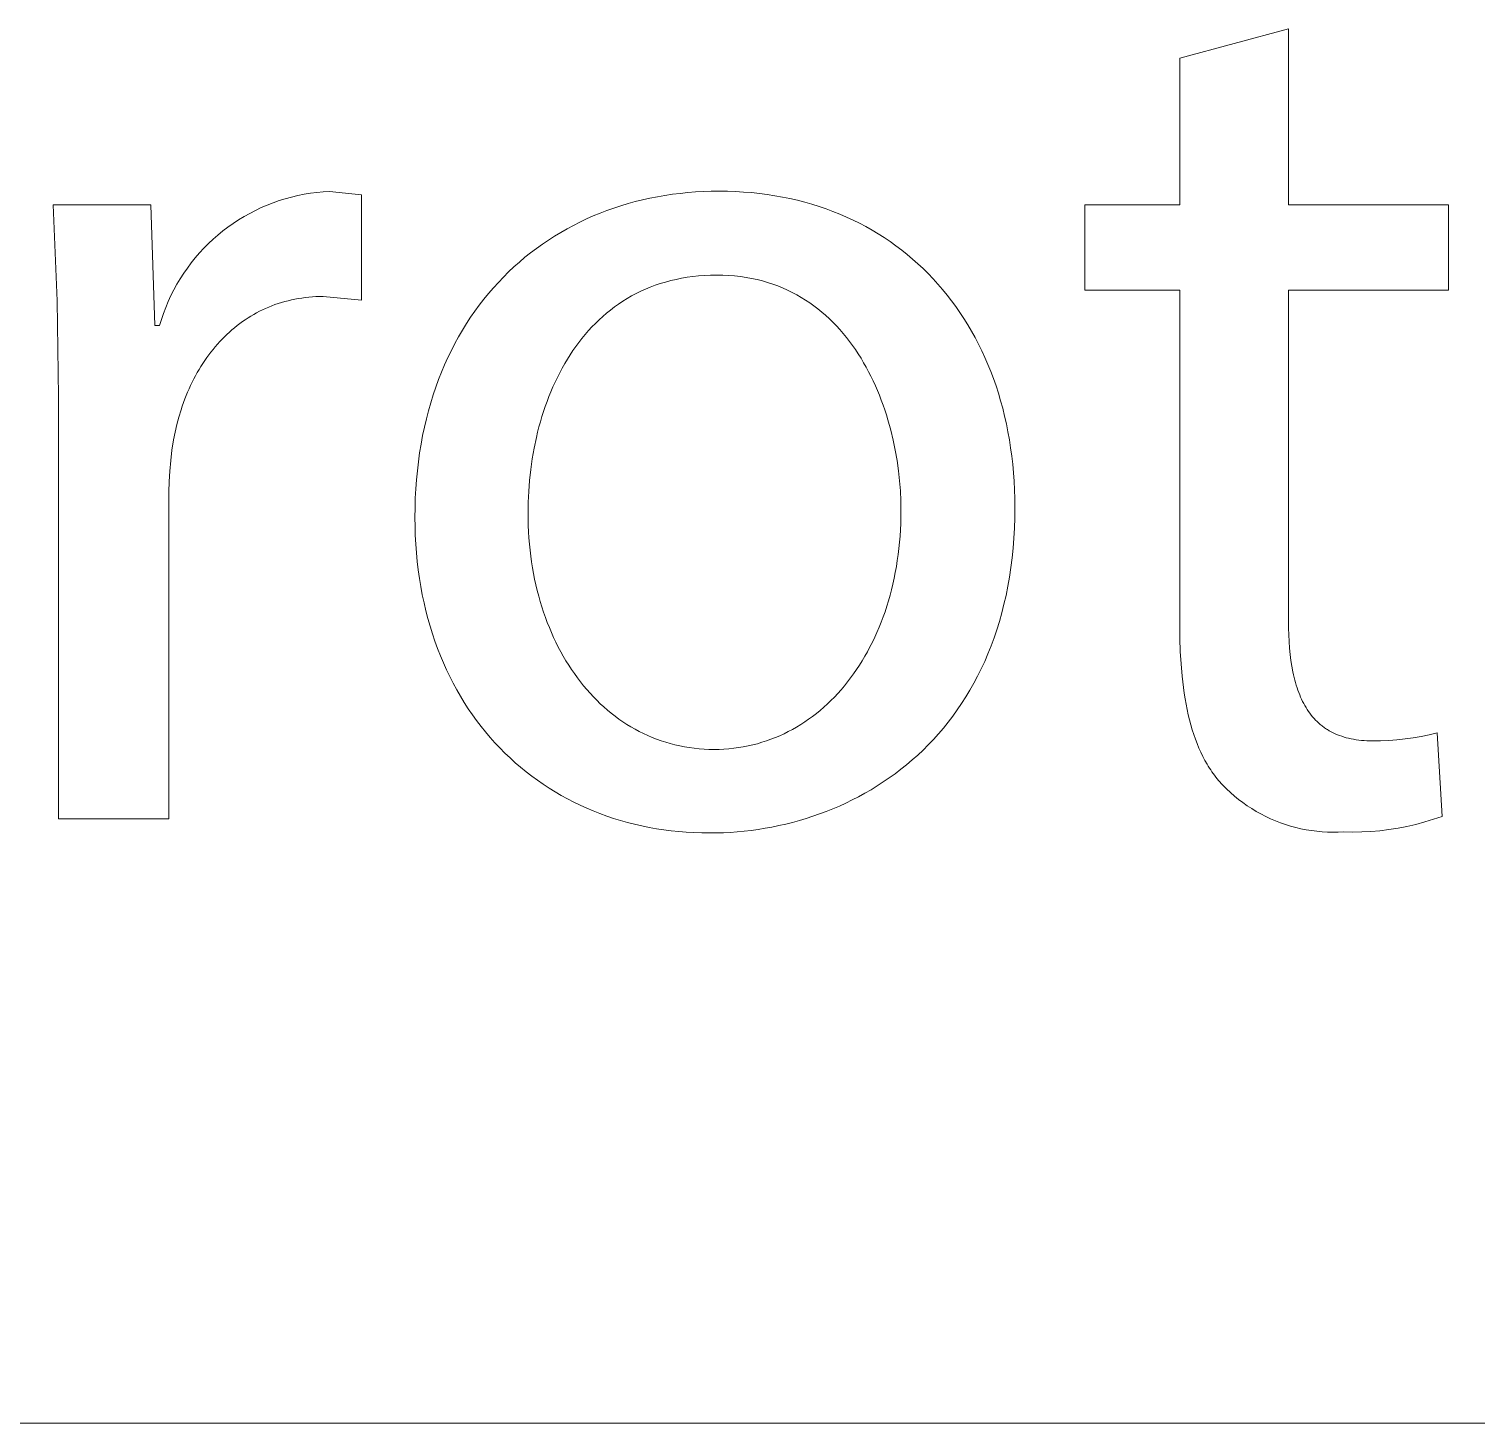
# Model space of a CAD drawing. Header units: millimetres. Extents: x 1287 to 5317, y -239 to 2577.
# Drawn here: x 4680.89 to 4726.92, y -239.12 to -194.78 of the extents above; entities that cross this region are included whole.
import ezdxf

# ---------------------------------------------------------------- set-up
doc = ezdxf.new("R2010")
doc.units = ezdxf.units.MM
doc.header["$MEASUREMENT"] = 0
doc.layers.add('Domyślny', color=7, linetype='Continuous', true_color=0x000000)

msp = doc.modelspace()

# ---------------------------------------------------------------- linework, layer by layer
at = {"layer": 'Domyślny', "color": 18, "lineweight": 15, "true_color": 0x000000}
for p, q in [((4717.492, -195.71), (4720.955, -194.784)), ((4720.955, -194.784), (4720.955, -200.381)), ((4717.492, -200.381), (4717.492, -195.71)), ((4688.653, -200.312), (4688.846, -200.244)), ((4688.846, -200.244), (4689.041, -200.183)), ((4689.041, -200.183), (4689.238, -200.129)), ((4689.238, -200.129), (4689.437, -200.082)), ((4689.437, -200.082), (4689.638, -200.042)), ((4689.638, -200.042), (4689.839, -200.009)), ((4689.839, -200.009), (4690.042, -199.982)), ((4690.042, -199.982), (4690.246, -199.963)), ((4690.246, -199.963), (4690.45, -199.951)), ((4690.45, -199.951), (4691.47, -200.059)), ((4691.47, -200.059), (4691.47, -203.414)), ((4700.174, -200.276), (4700.406, -200.219)), ((4700.406, -200.219), (4700.64, -200.167)), ((4700.64, -200.167), (4700.876, -200.12)), ((4700.876, -200.12), (4701.115, -200.079)), ((4701.115, -200.079), (4701.356, -200.043)), ((4701.356, -200.043), (4701.599, -200.013)), ((4701.599, -200.013), (4701.843, -199.988)), ((4701.843, -199.988), (4702.09, -199.968)), ((4702.09, -199.968), (4702.339, -199.954)), ((4702.339, -199.954), (4702.589, -199.946)), ((4702.589, -199.946), (4702.841, -199.943)), ((4702.841, -199.943), (4703.103, -199.946)), ((4703.103, -199.946), (4703.362, -199.955)), ((4703.362, -199.955), (4703.618, -199.97)), ((4703.618, -199.97), (4703.871, -199.99)), ((4703.871, -199.99), (4704.122, -200.017)), ((4704.122, -200.017), (4704.37, -200.049)), ((4704.37, -200.049), (4704.614, -200.087)), ((4704.614, -200.087), (4704.856, -200.13)), ((4704.856, -200.13), (4705.095, -200.179)), ((4705.095, -200.179), (4705.331, -200.234)), ((4705.331, -200.234), (4705.563, -200.294)), ((4681.785, -203.433), (4681.66, -200.381)), ((4681.66, -200.381), (4684.76, -200.381)), ((4684.76, -200.381), (4684.894, -204.219)), ((4687.73, -200.749), (4687.908, -200.649)), ((4687.908, -200.649), (4688.09, -200.555)), ((4688.09, -200.555), (4688.275, -200.467)), ((4688.275, -200.467), (4688.462, -200.386)), ((4688.462, -200.386), (4688.653, -200.312)), ((4698.837, -200.732), (4699.053, -200.643)), ((4699.053, -200.643), (4699.272, -200.559)), ((4699.272, -200.559), (4699.494, -200.481)), ((4699.494, -200.481), (4699.718, -200.407)), ((4699.718, -200.407), (4699.945, -200.339)), ((4699.945, -200.339), (4700.174, -200.276)), ((4705.563, -200.294), (4705.793, -200.359)), ((4705.793, -200.359), (4706.019, -200.43)), ((4706.019, -200.43), (4706.242, -200.506)), ((4706.242, -200.506), (4706.461, -200.587)), ((4706.461, -200.587), (4706.678, -200.674)), ((4706.678, -200.674), (4706.891, -200.766)), ((4714.473, -203.092), (4714.473, -200.381)), ((4714.473, -200.381), (4717.492, -200.381)), ((4720.955, -200.381), (4726.041, -200.381)), ((4726.041, -200.381), (4726.041, -203.092)), ((4687.055, -201.209), (4687.217, -201.085)), ((4687.217, -201.085), (4687.384, -200.967)), ((4687.384, -200.967), (4687.555, -200.855)), ((4687.555, -200.855), (4687.73, -200.749)), ((4697.801, -201.254), (4698.002, -201.14)), ((4698.002, -201.14), (4698.206, -201.03)), ((4698.206, -201.03), (4698.414, -200.926)), ((4698.414, -200.926), (4698.624, -200.826)), ((4698.624, -200.826), (4698.837, -200.732)), ((4706.891, -200.766), (4707.1, -200.863)), ((4707.1, -200.863), (4707.306, -200.965)), ((4707.306, -200.965), (4707.509, -201.072)), ((4707.509, -201.072), (4707.708, -201.184)), ((4686.45, -201.759), (4686.594, -201.613)), ((4686.594, -201.613), (4686.743, -201.473)), ((4686.743, -201.473), (4686.896, -201.338)), ((4686.896, -201.338), (4687.055, -201.209)), ((4697.03, -201.763), (4697.218, -201.628)), ((4697.218, -201.628), (4697.409, -201.499)), ((4697.409, -201.499), (4697.603, -201.374)), ((4697.603, -201.374), (4697.801, -201.254)), ((4707.708, -201.184), (4707.903, -201.301)), ((4707.903, -201.301), (4708.095, -201.422)), ((4708.095, -201.422), (4708.283, -201.549)), ((4708.283, -201.549), (4708.467, -201.68)), ((4686.049, -202.223), (4686.177, -202.064)), ((4686.177, -202.064), (4686.311, -201.909)), ((4686.311, -201.909), (4686.45, -201.759)), ((4696.488, -202.197), (4696.665, -202.047)), ((4696.665, -202.047), (4696.846, -201.903)), ((4696.846, -201.903), (4697.03, -201.763)), ((4708.467, -201.68), (4708.648, -201.816)), ((4708.648, -201.816), (4708.825, -201.957)), ((4708.825, -201.957), (4708.997, -202.103)), ((4685.81, -202.555), (4685.927, -202.387)), ((4685.927, -202.387), (4686.049, -202.223)), ((4695.98, -202.674), (4696.145, -202.51)), ((4696.145, -202.51), (4696.315, -202.351)), ((4696.315, -202.351), (4696.488, -202.197)), ((4708.997, -202.103), (4709.166, -202.253)), ((4709.166, -202.253), (4709.331, -202.407)), ((4709.331, -202.407), (4709.492, -202.566)), ((4685.497, -203.082), (4685.595, -202.903)), ((4685.595, -202.903), (4685.7, -202.727)), ((4685.7, -202.727), (4685.81, -202.555)), ((4695.661, -203.017), (4695.818, -202.843)), ((4695.818, -202.843), (4695.98, -202.674)), ((4700.652, -202.996), (4700.498, -203.06)), ((4700.809, -202.937), (4700.652, -202.996)), ((4700.97, -202.882), (4700.809, -202.937)), ((4701.134, -202.833), (4700.97, -202.882)), ((4701.301, -202.788), (4701.134, -202.833)), ((4701.471, -202.748), (4701.301, -202.788)), ((4701.645, -202.713), (4701.471, -202.748)), ((4701.823, -202.683), (4701.645, -202.713)), ((4702.003, -202.658), (4701.823, -202.683)), ((4702.187, -202.639), (4702.003, -202.658)), ((4702.375, -202.625), (4702.187, -202.639)), ((4702.566, -202.617), (4702.375, -202.625)), ((4702.761, -202.614), (4702.566, -202.617)), ((4702.956, -202.617), (4702.761, -202.614)), ((4703.147, -202.626), (4702.956, -202.617)), ((4703.335, -202.641), (4703.147, -202.626)), ((4703.519, -202.662), (4703.335, -202.641)), ((4703.699, -202.688), (4703.519, -202.662)), ((4703.876, -202.72), (4703.699, -202.688)), ((4704.049, -202.757), (4703.876, -202.72)), ((4704.219, -202.8), (4704.049, -202.757)), ((4704.385, -202.848), (4704.219, -202.8)), ((4704.547, -202.901), (4704.385, -202.848)), ((4704.706, -202.959), (4704.547, -202.901)), ((4704.862, -203.022), (4704.706, -202.959)), ((4709.492, -202.566), (4709.649, -202.73)), ((4709.649, -202.73), (4709.802, -202.897)), ((4709.802, -202.897), (4709.95, -203.069)), ((4681.821, -206.487), (4681.785, -203.433)), ((4685.239, -203.638), (4685.319, -203.45)), ((4685.319, -203.45), (4685.404, -203.264)), ((4685.404, -203.264), (4685.497, -203.082)), ((4689.023, -203.455), (4688.918, -203.485)), ((4689.128, -203.427), (4689.023, -203.455)), ((4689.235, -203.402), (4689.128, -203.427)), ((4689.343, -203.379), (4689.235, -203.402)), ((4689.452, -203.359), (4689.343, -203.379)), ((4689.563, -203.342), (4689.452, -203.359)), ((4689.674, -203.327), (4689.563, -203.342)), ((4689.787, -203.315), (4689.674, -203.327)), ((4689.901, -203.305), (4689.787, -203.315)), ((4690.016, -203.298), (4689.901, -203.305)), ((4690.132, -203.294), (4690.016, -203.298)), ((4690.249, -203.293), (4690.132, -203.294)), ((4691.47, -203.414), (4690.249, -203.293)), ((4695.213, -203.566), (4695.358, -203.378)), ((4695.358, -203.378), (4695.507, -203.195)), ((4695.507, -203.195), (4695.661, -203.017)), ((4699.779, -203.444), (4699.645, -203.533)), ((4699.916, -203.359), (4699.779, -203.444)), ((4700.057, -203.277), (4699.916, -203.359)), ((4700.201, -203.201), (4700.057, -203.277)), ((4700.348, -203.128), (4700.201, -203.201)), ((4700.498, -203.06), (4700.348, -203.128)), ((4705.014, -203.09), (4704.862, -203.022)), ((4705.162, -203.162), (4705.014, -203.09)), ((4705.308, -203.239), (4705.162, -203.162)), ((4705.449, -203.32), (4705.308, -203.239)), ((4705.588, -203.405), (4705.449, -203.32)), ((4705.722, -203.495), (4705.588, -203.405)), ((4709.95, -203.069), (4710.094, -203.246)), ((4710.094, -203.246), (4710.234, -203.426)), ((4710.234, -203.426), (4710.37, -203.611)), ((4717.492, -203.092), (4714.473, -203.092)), ((4717.492, -213.748), (4717.492, -203.092)), ((4726.041, -203.092), (4720.955, -203.092)), ((4720.955, -203.092), (4720.955, -213.613)), ((4685.101, -204.023), (4685.167, -203.83)), ((4685.167, -203.83), (4685.239, -203.638)), ((4687.945, -203.918), (4687.855, -203.974)), ((4688.036, -203.865), (4687.945, -203.918)), ((4688.129, -203.813), (4688.036, -203.865)), ((4688.223, -203.764), (4688.129, -203.813)), ((4688.319, -203.717), (4688.223, -203.764)), ((4688.415, -203.673), (4688.319, -203.717)), ((4688.513, -203.63), (4688.415, -203.673)), ((4688.613, -203.59), (4688.513, -203.63)), ((4688.713, -203.553), (4688.613, -203.59)), ((4688.815, -203.518), (4688.713, -203.553)), ((4688.918, -203.485), (4688.815, -203.518)), ((4694.936, -203.955), (4695.072, -203.758)), ((4695.072, -203.758), (4695.213, -203.566)), ((4699.141, -203.928), (4699.022, -204.036)), ((4699.262, -203.824), (4699.141, -203.928)), ((4699.386, -203.723), (4699.262, -203.824)), ((4699.514, -203.626), (4699.386, -203.723)), ((4699.645, -203.533), (4699.514, -203.626)), ((4705.854, -203.588), (4705.722, -203.495)), ((4705.982, -203.686), (4705.854, -203.588)), ((4706.107, -203.787), (4705.982, -203.686)), ((4706.229, -203.892), (4706.107, -203.787)), ((4706.347, -204.001), (4706.229, -203.892)), ((4710.37, -203.611), (4710.502, -203.8)), ((4710.502, -203.8), (4710.629, -203.993)), ((4684.894, -204.219), (4685.042, -204.219)), ((4685.042, -204.219), (4685.101, -204.023)), ((4687.343, -204.355), (4687.263, -204.426)), ((4687.425, -204.286), (4687.343, -204.355)), ((4687.508, -204.22), (4687.425, -204.286)), ((4687.592, -204.155), (4687.508, -204.22)), ((4687.678, -204.093), (4687.592, -204.155)), ((4687.766, -204.032), (4687.678, -204.093)), ((4687.855, -203.974), (4687.766, -204.032)), ((4694.554, -204.574), (4694.677, -204.363)), ((4694.677, -204.363), (4694.804, -204.157)), ((4694.804, -204.157), (4694.936, -203.955)), ((4698.687, -204.379), (4698.582, -204.5)), ((4698.796, -204.261), (4698.687, -204.379)), ((4698.908, -204.147), (4698.796, -204.261)), ((4699.022, -204.036), (4698.908, -204.147)), ((4706.462, -204.113), (4706.347, -204.001)), ((4706.574, -204.228), (4706.462, -204.113)), ((4706.683, -204.347), (4706.574, -204.228)), ((4706.788, -204.469), (4706.683, -204.347)), ((4710.629, -203.993), (4710.752, -204.19)), ((4710.752, -204.19), (4710.87, -204.391)), ((4686.884, -204.809), (4686.812, -204.891)), ((4686.956, -204.728), (4686.884, -204.809)), ((4687.031, -204.649), (4686.956, -204.728)), ((4687.107, -204.573), (4687.031, -204.649)), ((4687.184, -204.498), (4687.107, -204.573)), ((4687.263, -204.426), (4687.184, -204.498)), ((4694.323, -205.009), (4694.436, -204.789)), ((4694.436, -204.789), (4694.554, -204.574)), ((4698.38, -204.752), (4698.284, -204.882)), ((4698.479, -204.625), (4698.38, -204.752)), ((4698.582, -204.5), (4698.479, -204.625)), ((4706.891, -204.593), (4706.788, -204.469)), ((4706.99, -204.721), (4706.891, -204.593)), ((4707.086, -204.851), (4706.99, -204.721)), ((4710.87, -204.391), (4710.983, -204.596)), ((4710.983, -204.596), (4711.092, -204.805)), ((4711.092, -204.805), (4711.197, -205.017)), ((4686.542, -205.238), (4686.479, -205.33)), ((4686.608, -205.149), (4686.542, -205.238)), ((4686.674, -205.061), (4686.608, -205.149)), ((4686.742, -204.975), (4686.674, -205.061)), ((4686.812, -204.891), (4686.742, -204.975)), ((4694.11, -205.462), (4694.214, -205.233)), ((4694.214, -205.233), (4694.323, -205.009)), ((4698.014, -205.288), (4697.93, -205.429)), ((4698.101, -205.15), (4698.014, -205.288)), ((4698.191, -205.014), (4698.101, -205.15)), ((4698.284, -204.882), (4698.191, -205.014)), ((4707.179, -204.984), (4707.086, -204.851)), ((4707.268, -205.12), (4707.179, -204.984)), ((4707.355, -205.258), (4707.268, -205.12)), ((4707.439, -205.398), (4707.355, -205.258)), ((4711.197, -205.017), (4711.297, -205.234)), ((4711.297, -205.234), (4711.392, -205.454)), ((4686.241, -205.712), (4686.186, -205.812)), ((4686.298, -205.614), (4686.241, -205.712)), ((4686.357, -205.518), (4686.298, -205.614)), ((4686.417, -205.423), (4686.357, -205.518)), ((4686.479, -205.33), (4686.417, -205.423)), ((4693.918, -205.933), (4694.012, -205.696)), ((4694.012, -205.696), (4694.11, -205.462)), ((4697.771, -205.717), (4697.697, -205.865)), ((4697.849, -205.572), (4697.771, -205.717)), ((4697.93, -205.429), (4697.849, -205.572)), ((4707.519, -205.541), (4707.439, -205.398)), ((4707.597, -205.686), (4707.519, -205.541)), ((4707.671, -205.832), (4707.597, -205.686)), ((4711.392, -205.454), (4711.482, -205.678)), ((4711.482, -205.678), (4711.568, -205.905)), ((4685.981, -206.227), (4685.934, -206.334)), ((4686.029, -206.121), (4685.981, -206.227)), ((4686.08, -206.016), (4686.029, -206.121)), ((4686.132, -205.913), (4686.08, -206.016)), ((4686.186, -205.812), (4686.132, -205.913)), ((4693.746, -206.422), (4693.83, -206.175)), ((4693.83, -206.175), (4693.918, -205.933)), ((4697.556, -206.166), (4697.49, -206.32)), ((4697.625, -206.014), (4697.556, -206.166)), ((4697.697, -205.865), (4697.625, -206.014)), ((4707.743, -205.98), (4707.671, -205.832)), ((4707.812, -206.13), (4707.743, -205.98)), ((4707.877, -206.282), (4707.812, -206.13)), ((4711.568, -205.905), (4711.649, -206.136)), ((4711.649, -206.136), (4711.725, -206.37)), ((4681.821, -219.908), (4681.821, -206.487)), ((4685.803, -206.665), (4685.763, -206.778)), ((4685.845, -206.553), (4685.803, -206.665)), ((4685.888, -206.443), (4685.845, -206.553)), ((4685.934, -206.334), (4685.888, -206.443)), ((4693.596, -206.928), (4693.668, -206.673)), ((4693.668, -206.673), (4693.746, -206.422)), ((4697.367, -206.633), (4697.31, -206.792)), ((4697.427, -206.476), (4697.367, -206.633)), ((4697.49, -206.32), (4697.427, -206.476)), ((4707.94, -206.435), (4707.877, -206.282)), ((4708, -206.59), (4707.94, -206.435)), ((4708.057, -206.746), (4708, -206.59)), ((4711.725, -206.37), (4711.796, -206.608)), ((4711.796, -206.608), (4711.862, -206.85)), ((4685.654, -207.126), (4685.59, -207.365)), ((4685.725, -206.893), (4685.654, -207.126)), ((4685.763, -206.778), (4685.725, -206.893)), ((4693.528, -207.187), (4693.596, -206.928)), ((4697.204, -207.115), (4697.156, -207.278)), ((4697.255, -206.953), (4697.204, -207.115)), ((4697.31, -206.792), (4697.255, -206.953)), ((4708.111, -206.903), (4708.057, -206.746)), ((4708.163, -207.061), (4708.111, -206.903)), ((4708.211, -207.22), (4708.163, -207.061)), ((4711.862, -206.85), (4711.923, -207.095)), ((4711.923, -207.095), (4711.978, -207.343)), ((4685.533, -207.608), (4685.484, -207.856)), ((4685.59, -207.365), (4685.533, -207.608)), ((4693.41, -207.719), (4693.466, -207.451)), ((4693.466, -207.451), (4693.528, -207.187)), ((4697.068, -207.609), (4697.028, -207.777)), ((4697.11, -207.443), (4697.068, -207.609)), ((4697.156, -207.278), (4697.11, -207.443)), ((4708.3, -207.54), (4708.211, -207.22)), ((4708.377, -207.862), (4708.3, -207.54)), ((4711.978, -207.343), (4712.029, -207.594)), ((4712.029, -207.594), (4712.075, -207.849)), ((4685.484, -207.856), (4685.436, -208.184)), ((4693.314, -208.267), (4693.359, -207.991)), ((4693.359, -207.991), (4693.41, -207.719)), ((4697.028, -207.777), (4696.957, -208.114)), ((4708.444, -208.185), (4708.377, -207.862)), ((4712.075, -207.849), (4712.115, -208.106)), ((4685.397, -208.514), (4685.368, -208.844)), ((4685.436, -208.184), (4685.397, -208.514)), ((4693.275, -208.548), (4693.314, -208.267)), ((4696.897, -208.455), (4696.848, -208.798)), ((4696.957, -208.114), (4696.897, -208.455)), ((4708.5, -208.509), (4708.444, -208.185)), ((4708.546, -208.833), (4708.5, -208.509)), ((4712.115, -208.106), (4712.151, -208.367)), ((4712.151, -208.367), (4712.18, -208.631)), ((4685.368, -208.844), (4685.348, -209.175)), ((4693.214, -209.121), (4693.242, -208.833)), ((4693.242, -208.833), (4693.275, -208.548)), ((4696.848, -208.798), (4696.81, -209.143)), ((4708.581, -209.155), (4708.546, -208.833)), ((4712.18, -208.631), (4712.205, -208.898)), ((4712.205, -208.898), (4712.224, -209.168)), ((4685.348, -209.175), (4685.337, -209.507)), ((4693.177, -209.711), (4693.193, -209.414)), ((4693.193, -209.414), (4693.214, -209.121)), ((4696.81, -209.143), (4696.783, -209.49)), ((4708.606, -209.474), (4708.581, -209.155)), ((4712.224, -209.168), (4712.238, -209.441)), ((4712.238, -209.441), (4712.246, -209.717)), ((4685.337, -209.507), (4685.337, -219.908)), ((4693.168, -210.012), (4693.177, -209.711)), ((4696.767, -209.837), (4696.762, -210.183)), ((4696.783, -209.49), (4696.767, -209.837)), ((4708.621, -209.791), (4708.606, -209.474)), ((4708.626, -210.102), (4708.621, -209.791)), ((4712.246, -209.717), (4712.249, -209.995)), ((4693.165, -210.317), (4693.168, -210.012)), ((4693.168, -210.605), (4693.165, -210.317)), ((4696.762, -210.183), (4696.764, -210.383)), ((4708.618, -210.512), (4708.624, -210.308)), ((4708.624, -210.308), (4708.626, -210.102)), ((4712.245, -210.33), (4712.235, -210.659)), ((4712.249, -209.995), (4712.245, -210.33)), ((4693.177, -210.889), (4693.168, -210.605)), ((4696.764, -210.383), (4696.769, -210.581)), ((4696.769, -210.581), (4696.778, -210.778)), ((4696.778, -210.778), (4696.79, -210.973)), ((4708.596, -210.913), (4708.609, -210.713)), ((4708.609, -210.713), (4708.618, -210.512)), ((4712.235, -210.659), (4712.217, -210.982)), ((4693.192, -211.17), (4693.177, -210.889)), ((4693.212, -211.447), (4693.192, -211.17)), ((4696.79, -210.973), (4696.806, -211.166)), ((4696.806, -211.166), (4696.826, -211.358)), ((4708.56, -211.307), (4708.58, -211.111)), ((4708.58, -211.111), (4708.596, -210.913)), ((4712.217, -210.982), (4712.192, -211.299)), ((4693.238, -211.721), (4693.212, -211.447)), ((4693.27, -211.991), (4693.238, -211.721)), ((4696.826, -211.358), (4696.848, -211.547)), ((4696.848, -211.547), (4696.875, -211.735)), ((4696.875, -211.735), (4696.904, -211.921)), ((4708.479, -211.882), (4708.509, -211.693)), ((4708.509, -211.693), (4708.536, -211.501)), ((4708.536, -211.501), (4708.56, -211.307)), ((4712.16, -211.61), (4712.121, -211.916)), ((4712.192, -211.299), (4712.16, -211.61)), ((4693.308, -212.258), (4693.27, -211.991)), ((4696.904, -211.921), (4696.937, -212.105)), ((4696.937, -212.105), (4696.973, -212.287)), ((4708.408, -212.255), (4708.445, -212.07)), ((4708.445, -212.07), (4708.479, -211.882)), ((4712.076, -212.216), (4712.025, -212.509)), ((4712.121, -211.916), (4712.076, -212.216)), ((4693.351, -212.521), (4693.308, -212.258)), ((4693.399, -212.78), (4693.351, -212.521)), ((4696.973, -212.287), (4697.012, -212.466)), ((4697.012, -212.466), (4697.055, -212.644)), ((4697.055, -212.644), (4697.101, -212.819)), ((4708.277, -212.797), (4708.324, -212.619)), ((4708.324, -212.619), (4708.368, -212.438)), ((4708.368, -212.438), (4708.408, -212.255)), ((4712.025, -212.509), (4711.967, -212.798)), ((4693.453, -213.036), (4693.399, -212.78)), ((4693.512, -213.288), (4693.453, -213.036)), ((4697.101, -212.819), (4697.149, -212.993)), ((4697.149, -212.993), (4697.201, -213.163)), ((4708.174, -213.146), (4708.227, -212.973)), ((4708.227, -212.973), (4708.277, -212.797)), ((4711.903, -213.08), (4711.832, -213.357)), ((4711.967, -212.798), (4711.903, -213.08)), ((4693.576, -213.536), (4693.512, -213.288)), ((4693.646, -213.78), (4693.576, -213.536)), ((4697.201, -213.163), (4697.256, -213.332)), ((4697.256, -213.332), (4697.315, -213.498)), ((4697.315, -213.498), (4697.376, -213.662)), ((4707.996, -213.652), (4708.058, -213.486)), ((4708.058, -213.486), (4708.118, -213.317)), ((4708.118, -213.317), (4708.174, -213.146)), ((4711.832, -213.357), (4711.756, -213.627)), ((4693.721, -214.021), (4693.646, -213.78)), ((4693.8, -214.257), (4693.721, -214.021)), ((4697.376, -213.662), (4697.44, -213.823)), ((4697.44, -213.823), (4697.507, -213.982)), ((4697.507, -213.982), (4697.577, -214.138)), ((4707.791, -214.133), (4707.862, -213.975)), ((4707.862, -213.975), (4707.93, -213.815)), ((4707.93, -213.815), (4707.996, -213.652)), ((4711.674, -213.893), (4711.586, -214.152)), ((4711.756, -213.627), (4711.674, -213.893)), ((4717.497, -214.171), (4717.492, -213.748)), ((4720.955, -213.613), (4720.957, -213.838)), ((4720.957, -213.838), (4720.963, -214.056)), ((4720.963, -214.056), (4720.974, -214.269)), ((4693.885, -214.49), (4693.8, -214.257)), ((4693.975, -214.719), (4693.885, -214.49)), ((4697.577, -214.138), (4697.649, -214.292)), ((4697.649, -214.292), (4697.725, -214.442)), ((4697.725, -214.442), (4697.803, -214.59)), ((4707.56, -214.59), (4707.64, -214.44)), ((4707.64, -214.44), (4707.717, -214.288)), ((4707.717, -214.288), (4707.791, -214.133)), ((4711.492, -214.406), (4711.393, -214.654)), ((4711.586, -214.152), (4711.492, -214.406)), ((4717.511, -214.582), (4717.497, -214.171)), ((4720.974, -214.269), (4720.989, -214.475)), ((4720.989, -214.475), (4721.008, -214.674)), ((4694.069, -214.944), (4693.975, -214.719)), ((4694.169, -215.164), (4694.069, -214.944)), ((4697.803, -214.59), (4697.884, -214.736)), ((4697.884, -214.736), (4697.968, -214.878)), ((4697.968, -214.878), (4698.055, -215.018)), ((4707.304, -215.02), (4707.392, -214.88)), ((4707.392, -214.88), (4707.477, -214.736)), ((4707.477, -214.736), (4707.56, -214.59)), ((4711.289, -214.897), (4711.179, -215.134)), ((4711.393, -214.654), (4711.289, -214.897)), ((4717.534, -214.979), (4717.511, -214.582)), ((4721.008, -214.674), (4721.032, -214.867)), ((4721.032, -214.867), (4721.061, -215.054)), ((4694.273, -215.381), (4694.169, -215.164)), ((4694.381, -215.594), (4694.273, -215.381)), ((4698.055, -215.018), (4698.144, -215.154)), ((4698.144, -215.154), (4698.236, -215.288)), ((4698.236, -215.288), (4698.331, -215.419)), ((4698.331, -215.419), (4698.428, -215.546)), ((4706.926, -215.551), (4707.024, -215.423)), ((4707.024, -215.423), (4707.12, -215.292)), ((4707.12, -215.292), (4707.213, -215.158)), ((4707.213, -215.158), (4707.304, -215.02)), ((4711.064, -215.366), (4710.944, -215.592)), ((4711.179, -215.134), (4711.064, -215.366)), ((4717.567, -215.363), (4717.534, -214.979)), ((4717.61, -215.733), (4717.567, -215.363)), ((4721.061, -215.054), (4721.095, -215.234)), ((4721.095, -215.234), (4721.114, -215.321)), ((4721.114, -215.321), (4721.133, -215.407)), ((4721.133, -215.407), (4721.155, -215.491)), ((4694.495, -215.802), (4694.381, -215.594)), ((4694.612, -216.006), (4694.495, -215.802)), ((4698.428, -215.546), (4698.527, -215.671)), ((4698.527, -215.671), (4698.629, -215.792)), ((4698.629, -215.792), (4698.734, -215.91)), ((4706.616, -215.916), (4706.722, -215.798)), ((4706.722, -215.798), (4706.825, -215.676)), ((4706.825, -215.676), (4706.926, -215.551)), ((4710.819, -215.812), (4710.69, -216.027)), ((4710.944, -215.592), (4710.819, -215.812)), ((4717.636, -215.913), (4717.61, -215.733)), ((4721.155, -215.491), (4721.177, -215.574)), ((4721.177, -215.574), (4721.201, -215.655)), ((4721.201, -215.655), (4721.226, -215.734)), ((4721.226, -215.734), (4721.252, -215.811)), ((4721.252, -215.811), (4721.28, -215.887)), ((4721.28, -215.887), (4721.309, -215.961)), ((4694.735, -216.206), (4694.612, -216.006)), ((4694.861, -216.402), (4694.735, -216.206)), ((4698.734, -215.91), (4698.841, -216.024)), ((4698.841, -216.024), (4698.95, -216.136)), ((4698.95, -216.136), (4699.062, -216.244)), ((4699.062, -216.244), (4699.176, -216.348)), ((4699.176, -216.348), (4699.292, -216.449)), ((4706.053, -216.456), (4706.171, -216.355)), ((4706.171, -216.355), (4706.285, -216.25)), ((4706.285, -216.25), (4706.398, -216.142)), ((4706.398, -216.142), (4706.508, -216.031)), ((4706.508, -216.031), (4706.616, -215.916)), ((4710.556, -216.236), (4710.417, -216.44)), ((4710.69, -216.027), (4710.556, -216.236)), ((4717.664, -216.089), (4717.636, -215.913)), ((4717.695, -216.262), (4717.664, -216.089)), ((4717.728, -216.431), (4717.695, -216.262)), ((4721.309, -215.961), (4721.339, -216.033)), ((4721.339, -216.033), (4721.371, -216.104)), ((4721.371, -216.104), (4721.404, -216.172)), ((4721.404, -216.172), (4721.439, -216.239)), ((4721.439, -216.239), (4721.474, -216.305)), ((4721.474, -216.305), (4721.512, -216.368)), ((4694.992, -216.594), (4694.861, -216.402)), ((4695.128, -216.781), (4694.992, -216.594)), ((4695.267, -216.964), (4695.128, -216.781)), ((4699.292, -216.449), (4699.41, -216.547)), ((4699.41, -216.547), (4699.531, -216.641)), ((4699.531, -216.641), (4699.654, -216.731)), ((4699.654, -216.731), (4699.779, -216.818)), ((4699.779, -216.818), (4699.906, -216.901)), ((4705.564, -216.823), (4705.689, -216.737)), ((4705.689, -216.737), (4705.813, -216.647)), ((4705.813, -216.647), (4705.934, -216.553)), ((4705.934, -216.553), (4706.053, -216.456)), ((4710.274, -216.639), (4710.126, -216.832)), ((4710.417, -216.44), (4710.274, -216.639)), ((4717.765, -216.597), (4717.728, -216.431)), ((4717.805, -216.759), (4717.765, -216.597)), ((4717.847, -216.917), (4717.805, -216.759)), ((4721.512, -216.368), (4721.551, -216.43)), ((4721.551, -216.43), (4721.591, -216.49)), ((4721.591, -216.49), (4721.632, -216.548)), ((4721.632, -216.548), (4721.676, -216.605)), ((4721.676, -216.605), (4721.72, -216.659)), ((4721.72, -216.659), (4721.766, -216.712)), ((4721.766, -216.712), (4721.814, -216.763)), ((4721.814, -216.763), (4721.863, -216.812)), ((4721.863, -216.812), (4721.914, -216.859)), ((4695.411, -217.143), (4695.267, -216.964)), ((4695.559, -217.317), (4695.411, -217.143)), ((4699.906, -216.901), (4700.036, -216.98)), ((4700.036, -216.98), (4700.167, -217.055)), ((4700.167, -217.055), (4700.3, -217.126)), ((4700.3, -217.126), (4700.436, -217.194)), ((4700.436, -217.194), (4700.573, -217.257)), ((4700.573, -217.257), (4700.712, -217.317)), ((4704.63, -217.32), (4704.769, -217.261)), ((4704.769, -217.261), (4704.906, -217.198)), ((4704.906, -217.198), (4705.042, -217.131)), ((4705.042, -217.131), (4705.175, -217.06)), ((4705.175, -217.06), (4705.307, -216.985)), ((4705.307, -216.985), (4705.436, -216.906)), ((4705.436, -216.906), (4705.564, -216.823)), ((4709.819, -217.202), (4709.659, -217.379)), ((4709.974, -217.02), (4709.819, -217.202)), ((4710.126, -216.832), (4709.974, -217.02)), ((4717.892, -217.072), (4717.847, -216.917)), ((4717.94, -217.222), (4717.892, -217.072)), ((4717.992, -217.37), (4717.94, -217.222)), ((4721.914, -216.859), (4721.966, -216.905)), ((4721.966, -216.905), (4721.993, -216.927)), ((4721.993, -216.927), (4722.02, -216.948)), ((4722.02, -216.948), (4722.047, -216.969)), ((4722.047, -216.969), (4722.075, -216.99)), ((4722.075, -216.99), (4722.103, -217.01)), ((4722.103, -217.01), (4722.132, -217.03)), ((4722.132, -217.03), (4722.161, -217.049)), ((4722.161, -217.049), (4722.191, -217.068)), ((4722.191, -217.068), (4722.251, -217.104)), ((4722.251, -217.104), (4722.313, -217.138)), ((4722.313, -217.138), (4722.376, -217.171)), ((4722.376, -217.171), (4722.441, -217.201)), ((4722.441, -217.201), (4722.508, -217.23)), ((4722.508, -217.23), (4722.576, -217.256)), ((4722.576, -217.256), (4722.647, -217.281)), ((4725.173, -217.285), (4725.427, -217.232)), ((4725.427, -217.232), (4725.679, -217.17)), ((4725.679, -217.17), (4725.84, -219.827)), ((4695.71, -217.486), (4695.559, -217.317)), ((4695.866, -217.652), (4695.71, -217.486)), ((4696.025, -217.812), (4695.866, -217.652)), ((4700.712, -217.317), (4700.853, -217.372)), ((4700.853, -217.372), (4700.996, -217.423)), ((4700.996, -217.423), (4701.141, -217.47)), ((4701.141, -217.47), (4701.287, -217.513)), ((4701.287, -217.513), (4701.436, -217.551)), ((4701.436, -217.551), (4701.586, -217.585)), ((4701.586, -217.585), (4701.737, -217.615)), ((4701.737, -217.615), (4701.89, -217.64)), ((4701.89, -217.64), (4702.045, -217.661)), ((4702.045, -217.661), (4702.202, -217.677)), ((4702.202, -217.677), (4702.36, -217.689)), ((4702.36, -217.689), (4702.519, -217.696)), ((4702.519, -217.696), (4702.68, -217.699)), ((4702.68, -217.699), (4702.839, -217.696)), ((4702.839, -217.696), (4702.996, -217.689)), ((4702.996, -217.689), (4703.152, -217.678)), ((4703.152, -217.678), (4703.306, -217.662)), ((4703.306, -217.662), (4703.46, -217.641)), ((4703.46, -217.641), (4703.611, -217.616)), ((4703.611, -217.616), (4703.762, -217.587)), ((4703.762, -217.587), (4703.911, -217.553)), ((4703.911, -217.553), (4704.058, -217.515)), ((4704.058, -217.515), (4704.203, -217.472)), ((4704.203, -217.472), (4704.347, -217.426)), ((4704.347, -217.426), (4704.49, -217.375)), ((4704.49, -217.375), (4704.63, -217.32)), ((4709.328, -217.717), (4709.157, -217.878)), ((4709.495, -217.551), (4709.328, -217.717)), ((4709.659, -217.379), (4709.495, -217.551)), ((4718.046, -217.513), (4717.992, -217.37)), ((4718.104, -217.653), (4718.046, -217.513)), ((4718.165, -217.788), (4718.104, -217.653)), ((4722.647, -217.281), (4722.719, -217.304)), ((4722.719, -217.304), (4722.792, -217.325)), ((4722.792, -217.325), (4722.867, -217.344)), ((4722.867, -217.344), (4722.945, -217.361)), ((4722.945, -217.361), (4723.023, -217.376)), ((4723.023, -217.376), (4723.104, -217.389)), ((4723.104, -217.389), (4723.186, -217.4)), ((4723.186, -217.4), (4723.271, -217.409)), ((4723.271, -217.409), (4723.357, -217.416)), ((4723.357, -217.416), (4723.444, -217.421)), ((4723.444, -217.421), (4723.534, -217.424)), ((4723.534, -217.424), (4723.626, -217.425)), ((4723.626, -217.425), (4723.885, -217.423)), ((4723.885, -217.423), (4724.144, -217.413)), ((4724.144, -217.413), (4724.403, -217.394)), ((4724.403, -217.394), (4724.661, -217.366)), ((4724.661, -217.366), (4724.918, -217.33)), ((4724.918, -217.33), (4725.173, -217.285)), ((4696.189, -217.968), (4696.025, -217.812)), ((4696.356, -218.12), (4696.189, -217.968)), ((4696.527, -218.267), (4696.356, -218.12)), ((4708.805, -218.184), (4708.625, -218.329)), ((4708.983, -218.034), (4708.805, -218.184)), ((4709.157, -217.878), (4708.983, -218.034)), ((4718.229, -217.92), (4718.165, -217.788)), ((4718.296, -218.048), (4718.229, -217.92)), ((4718.366, -218.172), (4718.296, -218.048)), ((4718.403, -218.233), (4718.366, -218.172)), ((4696.701, -218.409), (4696.527, -218.267)), ((4696.879, -218.547), (4696.701, -218.409)), ((4697.06, -218.679), (4696.879, -218.547)), ((4708.254, -218.604), (4708.064, -218.734)), ((4708.441, -218.47), (4708.254, -218.604)), ((4708.625, -218.329), (4708.441, -218.47)), ((4718.44, -218.293), (4718.403, -218.233)), ((4718.478, -218.351), (4718.44, -218.293)), ((4718.517, -218.409), (4718.478, -218.351)), ((4718.557, -218.466), (4718.517, -218.409)), ((4718.598, -218.521), (4718.557, -218.466)), ((4718.64, -218.576), (4718.598, -218.521)), ((4718.682, -218.63), (4718.64, -218.576)), ((4718.726, -218.682), (4718.682, -218.63)), ((4697.245, -218.807), (4697.06, -218.679)), ((4697.433, -218.931), (4697.245, -218.807)), ((4697.624, -219.049), (4697.433, -218.931)), ((4697.819, -219.162), (4697.624, -219.049)), ((4707.48, -219.092), (4707.28, -219.201)), ((4707.677, -218.978), (4707.48, -219.092)), ((4707.872, -218.859), (4707.677, -218.978)), ((4708.064, -218.734), (4707.872, -218.859)), ((4718.77, -218.734), (4718.726, -218.682)), ((4718.815, -218.784), (4718.77, -218.734)), ((4718.861, -218.834), (4718.815, -218.784)), ((4718.982, -218.954), (4718.861, -218.834)), ((4719.106, -219.07), (4718.982, -218.954)), ((4719.234, -219.181), (4719.106, -219.07)), ((4698.017, -219.271), (4697.819, -219.162)), ((4698.218, -219.375), (4698.017, -219.271)), ((4698.422, -219.473), (4698.218, -219.375)), ((4698.628, -219.567), (4698.422, -219.473)), ((4698.838, -219.655), (4698.628, -219.567)), ((4706.667, -219.498), (4706.459, -219.587)), ((4706.873, -219.404), (4706.667, -219.498)), ((4707.078, -219.305), (4706.873, -219.404)), ((4707.28, -219.201), (4707.078, -219.305)), ((4719.366, -219.288), (4719.234, -219.181)), ((4719.502, -219.391), (4719.366, -219.288)), ((4719.641, -219.488), (4719.502, -219.391)), ((4719.783, -219.581), (4719.641, -219.488)), ((4719.929, -219.669), (4719.783, -219.581)), ((4685.337, -219.908), (4681.821, -219.908)), ((4699.051, -219.739), (4698.838, -219.655)), ((4699.266, -219.817), (4699.051, -219.739)), ((4699.484, -219.89), (4699.266, -219.817)), ((4699.705, -219.958), (4699.484, -219.89)), ((4699.928, -220.021), (4699.705, -219.958)), ((4700.153, -220.079), (4699.928, -220.021)), ((4705.178, -220.017), (4704.961, -220.072)), ((4705.395, -219.958), (4705.178, -220.017)), ((4705.611, -219.894), (4705.395, -219.958)), ((4705.825, -219.825), (4705.611, -219.894)), ((4706.038, -219.75), (4705.825, -219.825)), ((4706.249, -219.671), (4706.038, -219.75)), ((4706.459, -219.587), (4706.249, -219.671)), ((4720.077, -219.751), (4719.929, -219.669)), ((4720.228, -219.829), (4720.077, -219.751)), ((4720.382, -219.901), (4720.228, -219.829)), ((4720.538, -219.968), (4720.382, -219.901)), ((4720.697, -220.03), (4720.538, -219.968)), ((4720.857, -220.086), (4720.697, -220.03)), ((4725.287, -220.006), (4725.006, -220.081)), ((4725.565, -219.921), (4725.287, -220.006)), ((4725.84, -219.827), (4725.565, -219.921)), ((4700.381, -220.131), (4700.153, -220.079)), ((4700.612, -220.178), (4700.381, -220.131)), ((4700.845, -220.219), (4700.612, -220.178)), ((4701.08, -220.255), (4700.845, -220.219)), ((4701.317, -220.286), (4701.08, -220.255)), ((4701.556, -220.311), (4701.317, -220.286)), ((4701.797, -220.33), (4701.556, -220.311)), ((4702.04, -220.345), (4701.797, -220.33)), ((4702.286, -220.353), (4702.04, -220.345)), ((4702.533, -220.356), (4702.286, -220.353)), ((4702.754, -220.354), (4702.533, -220.356)), ((4702.975, -220.347), (4702.754, -220.354)), ((4703.196, -220.335), (4702.975, -220.347)), ((4703.418, -220.319), (4703.196, -220.335)), ((4703.639, -220.298), (4703.418, -220.319)), ((4703.861, -220.272), (4703.639, -220.298)), ((4704.082, -220.241), (4703.861, -220.272)), ((4704.303, -220.206), (4704.082, -220.241)), ((4704.523, -220.166), (4704.303, -220.206)), ((4704.742, -220.121), (4704.523, -220.166)), ((4704.961, -220.072), (4704.742, -220.121)), ((4721.019, -220.136), (4720.857, -220.086)), ((4721.183, -220.181), (4721.019, -220.136)), ((4721.349, -220.22), (4721.183, -220.181)), ((4721.515, -220.253), (4721.349, -220.22)), ((4721.683, -220.281), (4721.515, -220.253)), ((4721.851, -220.302), (4721.683, -220.281)), ((4722.021, -220.318), (4721.851, -220.302)), ((4722.19, -220.329), (4722.021, -220.318)), ((4722.36, -220.333), (4722.19, -220.329)), ((4722.53, -220.331), (4722.36, -220.333)), ((4722.7, -220.324), (4722.53, -220.331)), ((4722.99, -220.328), (4722.7, -220.324)), ((4723.281, -220.323), (4722.99, -220.328)), ((4723.572, -220.308), (4723.281, -220.323)), ((4723.861, -220.282), (4723.572, -220.308)), ((4724.15, -220.247), (4723.861, -220.282)), ((4724.437, -220.201), (4724.15, -220.247)), ((4724.722, -220.146), (4724.437, -220.201)), ((4725.006, -220.081), (4724.722, -220.146)), ((5313.204, -239.122), (1286.788, -239.122)), ((5313.204, -239.122), (3793.967, -239.122))]:
    msp.add_line(p, q, dxfattribs=at)

doc.saveas('drawing.dxf')
